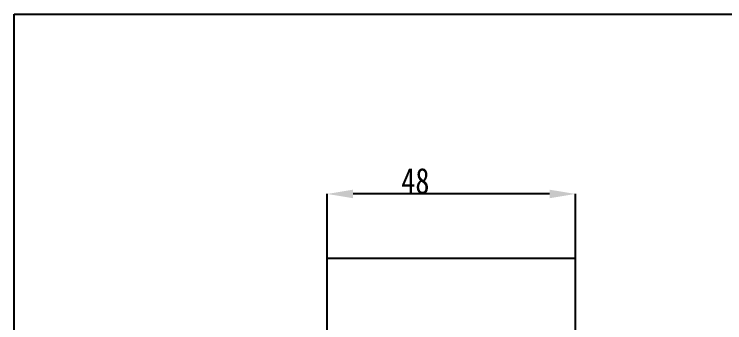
# Model space of a CAD drawing. Header units: millimetres. Extents: x 629 to 2024, y -4394 to 1386.
# Drawn here: x 1059 to 1196.5, y -1764.8 to -1704.9 of the extents above; entities that cross this region are included whole.
import ezdxf

# ---------------------------------------------------------------- set-up
doc = ezdxf.new("R2010")
doc.units = ezdxf.units.MM
doc.header["$LTSCALE"] = 16.335
doc.header["$PDMODE"] = 3
doc.header["$PDSIZE"] = 0.3125
doc.layers.get('0').update_dxf_attribs({"linetype": 'CONTINUOUS'})
doc.layers.get('Defpoints').update_dxf_attribs({"linetype": 'CONTINUOUS'})
doc.styles.get("Standard").update_dxf_attribs({"font": 'txt', "width": 0.8})
doc.dimstyles.new('副本 ISO-25-1', dxfattribs={"dimtxt": 5, "dimasz": 5, "dimexe": 0, "dimexo": 0, "dimgap": 0, "dimtad": 1, "dimtxsty": 'Standard', "dimcen": 0, "dimclrd": 4, "dimclre": 4, "dimclrt": 6, "dimazin": 0, "dimtfac": 1, "dimtofl": 0, "dimtmove": 0, "dimatfit": 3, "dimfxl": 0, "dimarcsym": 0})

# ---------------------------------------------------------------- blocks, each defined once
blk = doc.blocks.new('*D285')
at = {"color": 4, "linetype": 'Continuous', "lineweight": -2}
for p, q in [((1119.59, -1752.24), (1119.59, -1739.78)), ((1162.59, -1739.78), (1124.59, -1739.78)), ((1167.59, -1752.24), (1167.59, -1739.78))]:
    blk.add_line(p, q, dxfattribs=at)
at = {"color": 4}
for points in [[(1124.59, -1738.95), (1124.59, -1740.61), (1119.59, -1739.78)], [(1162.59, -1738.95), (1162.59, -1740.61), (1167.59, -1739.78)]]:
    blk.add_solid(points, dxfattribs=at)
at = {"layer": 'Defpoints', "color": 0}
for p in [(1119.59, -1739.78), (1119.59, -1752.24), (1167.59, -1752.24)]:
    blk.add_point(p, dxfattribs=at)
at = {"color": 6, "insert": (1136.64, -1737.28), "char_height": 5, "attachment_point": 5}
blk.add_mtext('48', dxfattribs=at)

msp = doc.modelspace()

# ---------------------------------------------------------------- linework, layer by layer
at = {"color": 7, "linetype": 'Continuous'}
for p, q in [((1119.586, -2072.244), (1119.586, -1752.244)), ((1119.586, -1752.244), (1167.586, -1752.244)), ((1167.586, -2072.244), (1167.586, -1752.244))]:
    msp.add_line(p, q, dxfattribs=at)
msp.add_lwpolyline([(1059.043, -1704.941), (1470.613, -1704.941), (1470.613, -2146.095), (1059.043, -2146.095)], close=True)

# ---------------------------------------------------------------- dimensions: what is measured, and where the dimension line sits
dim = msp.add_linear_dim(base=(1119.586, -1739.781), p1=(1167.586, -1752.244), p2=(1119.586, -1752.244), dimstyle='副本 ISO-25-1', override={"dimfxl": 1.25, "dimarcsym": 1})
dim.commit()
dim.dimension.update_dxf_attribs({"geometry": '*D285', "text_midpoint": (1136.641, -1739.781), "dimtype": 160})

doc.saveas('drawing.dxf')
